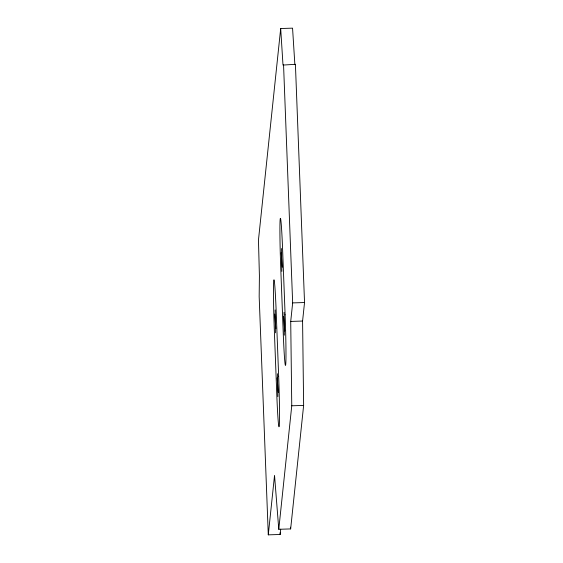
<?xml version="1.0" encoding="UTF-8"?>
<svg xmlns="http://www.w3.org/2000/svg" width="563" height="563" viewBox="0 0 563 563"><rect width="100%" height="100%" fill="white"/><g stroke="black" fill="none" stroke-linecap="round" stroke-linejoin="round"><path stroke-width="0.84" d="M294.871 64.696L292.563 28.15L280.691 28.523L258.466 240.007L259.409 275.807L259.17 296.624L268.284 534.85L280.156 534.477L280.705 529.227M268.284 534.85L274.533 475.411L278.776 529.29L290.649 528.917L303.633 405.416L302.584 321.044L304.534 302.535L295.413 64.309L282.999 65.069L280.691 28.523M278.776 529.29L291.761 405.789L290.719 321.424L292.661 302.908L283.548 64.689M292.661 302.908L304.534 302.535M290.719 321.424L302.584 321.044M291.761 405.789L303.633 405.416M281.148 252.674L282.302 267.277M283.59 316.469L284.744 331.072M274.702 314.063L275.849 328.665M290.515 527.179L290.649 528.917M277.137 377.85L278.291 392.453M280.085 532.725L280.156 534.477M284.026 312.331L284.308 335.203M281.584 248.543L281.866 271.415M277.573 373.719L277.855 396.591M275.131 309.931L275.413 332.796M285.11 314.816L282.668 251.028A41.592 1.253 88.2 0 0 280.17 219.387A41.592 1.253 88.2 0 0 280.782 268.931L283.224 332.719A41.592 1.253 88.2 0 0 285.722 364.36A41.592 1.253 88.2 0 0 285.11 314.816M278.657 376.204L276.215 312.416A41.592 1.253 88.2 0 0 273.724 280.775A41.592 1.253 88.2 0 0 274.336 330.319L276.771 394.107A41.592 1.253 88.2 0 0 279.269 425.748A41.592 1.253 88.2 0 0 278.657 376.204"/></g></svg>
